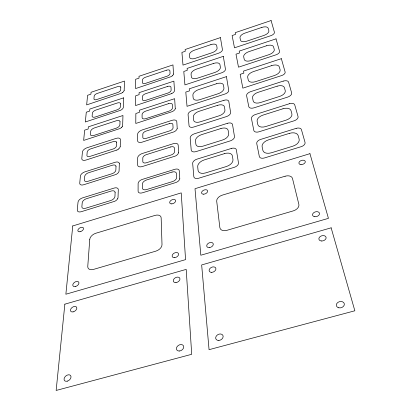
<?xml version="1.0" encoding="UTF-8"?>
<svg xmlns="http://www.w3.org/2000/svg" width="411" height="411" viewBox="0 0 411 411"><rect width="100%" height="100%" fill="white"/><g stroke="black" fill="none" stroke-linecap="round" stroke-linejoin="round"><path stroke-width="0.62" d="M120.228 146.722L120.464 139.73A4.778 2.543 -26.8 0 0 116.164 138.373L87.04 147.755A4.757 2.502 -28.1 0 0 82.441 151.957L81.799 158.569A4.814 2.558 -28.3 0 0 85.935 160.059L116.883 150.051M178.651 152.604L178.184 145.114A4.958 2.8 -24.7 0 0 173.36 143.67L142.227 153.529A4.927 2.754 -26.2 0 0 137.659 157.916L137.634 164.97A4.983 2.82 -26.4 0 0 142.278 166.553L175.374 156.041A5.194 2.969 -24.8 0 0 177.162 154.896A5.42 3.098 -24.8 0 0 178.585 152.62M177.223 128.545L176.787 121.62A4.896 2.656 -24.3 0 0 172.029 120.336L142.144 129.963A4.865 2.615 -25.7 0 0 137.628 134.212L137.598 140.711A4.922 2.677 -25.8 0 0 142.185 142.134L173.981 131.859A5.127 2.81 -24.4 0 0 175.744 130.739A5.343 2.928 -24.4 0 0 177.156 128.556M173.545 74.037L172.964 64.902L139.01 76.276L139.005 78.152L135.651 79.277L135.568 88.571L170.688 76.8A4.511 2.235 -23.6 0 0 172.24 75.845M124.179 90.482L124.476 81.08L91.057 92.275L90.877 94.191L87.6 95.285L86.654 104.892L121.132 93.333A4.588 2.245 -25.6 0 0 122.735 92.357M117.628 198.749L118.014 197.891L118.296 189.682A4.67 2.687 -28.4 0 0 114.114 188.074L82.524 197.886A4.655 2.636 -29.9 0 0 78.023 202.166L77.273 209.954A4.716 2.697 -30.2 0 0 81.28 211.701L114.741 201.282A4.917 2.862 -28.6 0 0 116.462 200.178A4.331 2.523 -28.6 0 0 117.597 198.749M122.303 126.496L122.642 125.802L122.961 115.506L88.35 126.824L88.149 128.997L84.656 130.138L83.654 140.423L119.75 128.622A4.351 2.266 -26.4 0 0 121.276 127.672M171.649 93.605L135.548 105.565L135.63 95.809L139.093 94.664L139.098 92.66L173.894 81.137L174.521 90.759L174.233 91.427A4.018 2.055 -23.8 0 1 173.211 92.639A4.526 2.312 -23.8 0 1 171.644 93.6M175.286 108.704L174.644 98.676L139.437 110.194L139.432 112.326L135.851 113.498L135.779 123.449L171.603 111.838A4.757 2.517 -24.1 0 0 173.956 110.585L174.819 109.67A5.451 2.882 -24.1 0 0 175.286 108.704M179.787 178.852L179.268 170.781A4.562 2.687 -25.2 0 0 174.819 169.311L142.324 179.401A4.536 2.646 -26.9 0 0 138.117 183.537L138.096 191.207A4.593 2.707 -27.1 0 0 142.37 192.821L175.641 182.587A5.364 3.196 -25.3 0 0 178.292 181.153L179.263 180.044A6.15 3.663 -25.4 0 0 179.782 178.852M118.63 148.957A5.004 2.692 -27 0 1 116.883 150.046M120.151 146.784A5.215 2.805 -27 0 1 118.661 148.967M122.278 126.496A3.838 1.998 -26.4 0 1 121.281 127.677M173.483 74.052A4.706 2.332 -23.6 0 1 172.271 75.85M124.122 90.497A4.778 2.338 -25.6 0 1 122.766 92.362M123.619 97.854L123.326 107.584L122.987 108.263A3.843 1.942 -26 0 1 121.959 109.418A4.341 2.194 -26 0 1 120.433 110.348L85.329 121.985L86.284 112.193L89.67 111.073L89.855 109.038L123.619 97.854M119.324 163.712L119.067 171.269L118.687 172.091A4.29 2.404 -27.7 0 1 117.536 173.473A4.85 2.713 -27.7 0 1 115.83 174.536L83.705 184.745A4.655 2.564 -29.2 0 1 79.729 183.167L80.422 176.006A4.598 2.507 -28.9 0 1 84.866 171.865L115.178 162.268A4.619 2.553 -27.5 0 1 119.324 163.712M120.531 103.885L120.428 106.742A3.648 1.834 -26 0 1 116.965 109.876L95.301 116.996A3.637 1.814 -26.9 0 1 92.126 116.061L92.372 113.174A3.617 1.798 -26.8 0 1 95.855 110.081L117.253 103.012A3.627 1.819 -26 0 1 120.531 103.885M120.012 121.738L119.904 124.785A3.905 2.029 -26.5 0 1 116.195 128.191L93.816 135.455A3.894 2.004 -27.4 0 1 90.43 134.366L90.692 131.289A3.874 1.983 -27.3 0 1 94.422 127.924L116.508 120.716A3.884 2.009 -26.4 0 1 120.012 121.738M120.783 87.214L120.685 89.896A3.154 1.541 -25.7 0 1 117.69 92.562L96.698 99.549A3.144 1.521 -26.5 0 1 93.949 98.804L94.181 96.097A3.129 1.505 -26.4 0 1 97.191 93.456L117.947 86.521A3.139 1.526 -25.6 0 1 120.783 87.214M116 166.496L115.861 170.046A4.074 2.271 -27.8 0 1 111.987 173.74L87.892 181.308A4.064 2.24 -28.9 0 1 84.399 179.946L84.717 176.37A4.038 2.214 -28.8 0 1 88.612 172.728L112.378 165.217A4.048 2.245 -27.7 0 1 116 166.496M115.106 192.559L114.952 196.417A4.408 2.553 -28.7 0 1 110.765 200.501L85.637 208.238A4.398 2.517 -29.9 0 1 81.871 206.63L82.221 202.736A4.372 2.487 -29.8 0 1 86.433 198.719L111.196 191.033A4.382 2.523 -28.6 0 1 115.106 192.559M116.637 142.566L116.503 145.838A3.56 1.911 -27.1 0 1 113.117 148.998L89.983 156.396A3.55 1.885 -28.1 0 1 86.916 155.317L87.209 152.013A3.529 1.865 -28 0 1 90.615 148.895L113.462 141.543A3.54 1.885 -27 0 1 116.637 142.566M89.768 239.3L87.759 266.456A6.715 4.187 -32.1 0 0 93.538 269.395L155.831 251.147A6.74 4.357 -28.5 0 0 162.011 244.622L161.158 217.861A6.473 4.028 -27.5 0 0 155.019 215.41L95.907 233.222A6.432 3.884 -30.8 0 0 89.768 239.3M64.861 304.161L56.148 390.45L191.711 354.297L186.193 269.38L64.861 304.161M72.762 225.937L65.863 294.225L185.561 259.634L181.225 192.887L72.762 225.937M220.419 37.596L185.114 49.515L185.279 51.277L181.919 52.408L182.998 65.097L218.544 53.219A4.485 2.199 -21.6 0 0 222.433 49.582L220.419 37.596M271.101 20.55L235.21 32.664L235.554 34.385L232.117 35.546L234.491 47.825L270.767 35.706A4.444 2.168 -19.5 0 0 274.404 32.186L271.101 20.55M261.858 27.409L244.941 33.106A5.888 2.846 -20.5 0 0 239.993 37.755L240.507 40.211A5.918 2.877 -20.4 0 0 246.728 41.182L263.944 35.423A5.954 2.892 -19.8 0 0 268.861 30.702L268.198 28.282A5.929 2.862 -19.8 0 0 261.858 27.409M210.93 44.619L194.398 50.188A5.656 2.738 -22.4 0 0 189.389 54.761L189.641 57.273A5.687 2.764 -22.5 0 0 195.302 58.331L212.107 52.706A5.718 2.785 -21.8 0 0 217.095 48.066L216.705 45.585A5.687 2.754 -21.8 0 0 210.93 44.619M166.707 70.158L145.473 77.253A3.283 1.608 -24.5 0 0 142.432 79.986L142.442 82.647A3.303 1.623 -24.6 0 0 145.54 83.361L167.02 76.215A3.319 1.639 -23.7 0 0 170.041 73.451L169.887 70.82A3.303 1.623 -23.7 0 0 166.707 70.158M223.307 56.348L187.097 68.411L187.277 70.312L183.789 71.468L184.935 84.902L221.657 72.804A4.393 2.24 -21.6 0 0 225.454 69.171L223.307 56.348M276.028 38.86L239.181 51.128L239.556 52.988L235.986 54.175L238.503 67.178L276.012 54.822A4.346 2.209 -19.3 0 0 279.557 51.318L276.028 38.86M213.669 63.407L196.494 69.115A6.139 3.088 -22.6 0 0 191.069 74.17L191.336 76.883A6.17 3.124 -22.6 0 0 197.496 78.177L214.984 72.408A6.206 3.144 -21.8 0 0 220.383 67.276L219.962 64.594A6.17 3.108 -21.8 0 0 213.669 63.407M266.631 45.744L249.035 51.591A6.381 3.211 -20.3 0 0 243.687 56.728L244.242 59.384A6.417 3.247 -20.3 0 0 251.023 60.587L268.953 54.673A6.463 3.262 -19.6 0 0 274.26 49.454L273.546 46.833A6.427 3.226 -19.6 0 0 266.631 45.744M167.554 86.459L145.648 93.698A3.519 1.778 -24.8 0 0 142.386 96.672L142.401 99.508A3.54 1.798 -24.8 0 0 145.715 100.351L167.899 93.056A3.555 1.814 -23.9 0 0 171.135 90.045L170.971 87.245A3.54 1.793 -23.9 0 0 167.554 86.459M226.435 76.626L189.245 88.827L189.435 90.888L185.803 92.074L187.026 106.326L225.023 94.001A4.295 2.281 -21.6 0 0 228.727 90.374L226.435 76.626M281.355 58.675L243.482 71.103L243.887 73.117L240.168 74.334L242.85 88.144L281.694 75.542A4.249 2.25 -19 0 0 285.136 72.048L281.355 58.675M271.789 65.575L253.459 71.576A6.92 3.627 -20.2 0 0 247.684 77.258L248.28 80.135A6.956 3.668 -20.2 0 0 255.678 81.619L274.378 75.542A7.008 3.689 -19.4 0 0 280.112 69.767L279.331 66.926A6.972 3.648 -19.4 0 0 271.789 65.575M216.633 83.705L198.754 89.557A6.658 3.488 -22.7 0 0 192.882 95.152L193.175 98.085A6.694 3.524 -22.7 0 0 199.874 99.673L218.102 93.749A6.73 3.55 -21.9 0 0 223.944 88.062L223.486 85.159A6.694 3.514 -21.9 0 0 216.633 83.705M168.453 103.695L145.828 111.078A4.043 2.106 -25.1 0 0 142.088 114.546L142.098 117.572A4.064 2.132 -25.2 0 0 145.905 118.625L168.844 111.181A4.084 2.153 -24.2 0 0 172.558 107.667L172.379 104.677A4.064 2.132 -24.1 0 0 168.453 103.695M223.933 100.31L192.24 110.549A4.685 2.533 -23.2 0 0 188.079 114.566L189.039 125.709A4.778 2.636 -23.4 0 0 193.797 127.004L226.456 116.585A4.824 2.672 -21.8 0 0 230.612 112.419L228.814 101.435A4.732 2.564 -21.7 0 0 223.933 100.31M283.225 81.121L250.674 91.638A4.845 2.625 -20.4 0 0 246.61 95.701L248.778 106.613A4.942 2.738 -20.4 0 0 254.034 107.826L287.613 97.114A5.009 2.764 -18.8 0 0 291.651 92.907L288.599 82.164A4.906 2.651 -18.9 0 0 283.225 81.121M217.696 105.303L199.109 111.294A6.561 3.576 -23 0 0 193.319 116.919L193.622 120.099A6.597 3.617 -23 0 0 200.239 121.836L219.186 115.779A6.638 3.642 -22.1 0 0 224.945 110.056L224.463 106.911A6.597 3.601 -22.1 0 0 217.696 105.303M277.148 86.182L258.051 92.336A6.617 3.612 -20.1 0 0 252.549 97.885L253.202 100.993A6.658 3.658 -20.1 0 0 260.317 102.586L279.793 96.359A6.71 3.678 -19.2 0 0 285.255 90.718L284.412 87.641A6.668 3.632 -19.2 0 0 277.148 86.182M169.491 123.567L146.033 131.109A3.488 1.885 -25.5 0 0 142.807 134.161L142.823 137.402A3.509 1.906 -25.6 0 0 146.111 138.399L169.866 130.801A3.524 1.927 -24.5 0 0 173.067 127.713L172.882 124.502A3.509 1.906 -24.4 0 0 169.491 123.567M227.494 123.285L194.439 133.78A4.809 2.713 -23.5 0 0 190.175 137.993L191.223 150.107A4.911 2.826 -23.7 0 0 196.124 151.582L230.227 140.901A4.958 2.867 -21.9 0 0 234.481 136.529L232.528 124.579A4.855 2.749 -21.8 0 0 227.494 123.285M289.426 103.716L255.421 114.51A4.752 2.692 -20.4 0 0 251.455 118.584L253.823 130.462A4.855 2.805 -20.3 0 0 259.012 131.792L294.112 120.798A4.922 2.836 -18.5 0 0 298.057 116.575L294.738 104.872A4.819 2.718 -18.6 0 0 289.426 103.716M283.02 108.761L263.086 115.075A7.203 4.105 -20 0 0 257.127 121.24L257.831 124.625A7.244 4.156 -20 0 0 265.629 126.567L285.989 120.176A7.306 4.182 -18.9 0 0 291.902 113.898L290.983 110.549A7.259 4.131 -18.9 0 0 283.02 108.761M220.995 128.494L201.606 134.633A6.915 3.93 -23.2 0 0 195.518 140.69L195.847 144.148A6.951 3.976 -23.2 0 0 202.844 146.188L222.623 139.976A6.992 4.012 -22.2 0 0 228.68 133.806L228.151 130.39A6.951 3.961 -22.2 0 0 220.995 128.494M170.709 146.948L146.28 154.67A3.781 2.122 -26.1 0 0 142.787 158.045L142.802 161.564A3.802 2.147 -26.1 0 0 146.367 162.761L171.125 154.978A3.822 2.173 -24.9 0 0 174.593 151.556L174.392 148.073A3.797 2.147 -24.8 0 0 170.709 146.948M231.393 148.433L196.843 159.191A4.716 2.779 -23.9 0 0 192.667 163.419L193.817 176.638A4.819 2.903 -24.1 0 0 198.647 178.246L234.316 167.298A4.865 2.944 -22 0 0 238.483 162.9L236.356 149.845A4.762 2.815 -21.9 0 0 231.393 148.433M296.182 128.355L260.6 139.437A4.655 2.754 -20.3 0 0 256.736 143.516L259.326 156.493A4.757 2.877 -20.2 0 0 264.448 157.952L301.206 146.67A4.824 2.908 -18.1 0 0 305.049 142.427L301.427 129.629A4.721 2.785 -18.3 0 0 296.182 128.355M289.421 133.359L268.563 139.838A7.84 4.675 -19.8 0 0 262.11 146.701L262.881 150.405A7.886 4.737 -19.8 0 0 271.424 152.769L292.766 146.208A7.953 4.762 -18.6 0 0 299.162 139.206L298.155 135.543A7.901 4.706 -18.6 0 0 289.421 133.359M224.565 153.606L204.308 159.9A7.526 4.475 -23.5 0 0 197.696 166.645L198.056 170.416A7.573 4.531 -23.6 0 0 205.695 172.887L226.399 166.517A7.614 4.567 -22.4 0 0 232.975 159.638L232.395 155.903A7.568 4.511 -22.4 0 0 224.565 153.606M172.019 172.075L146.547 179.977A4.552 2.666 -26.7 0 0 142.34 184.128L142.355 187.961A4.583 2.697 -26.9 0 0 146.645 189.548L172.512 181.58A4.603 2.733 -25.4 0 0 176.684 177.367L176.458 173.57A4.578 2.702 -25.4 0 0 172.019 172.075M309.945 153.668L195.004 188.69L200.815 255.231L328.435 218.354L309.945 153.668M285.095 176.216L222.372 195.117A6.561 4.167 -23.2 0 0 216.7 201.179L219.854 227.612A6.833 4.516 -23.7 0 0 226.929 230.319L293.243 210.894A6.977 4.624 -18.9 0 0 298.869 204.38L292.478 178.42A6.699 4.259 -19.1 0 0 285.095 176.216M331.143 227.828L201.662 264.946L209.055 349.674L354.852 310.788L331.143 227.828M174.732 257.656A3.452 2.291 -27.8 0 0 178.431 253.505A3.452 2.291 -27.8 0 0 172.933 254.116A3.452 2.291 -27.8 0 0 174.732 257.656M171.855 203.877A3.18 1.957 -26.1 0 0 175.543 200.321A3.18 1.957 -26.1 0 0 170.565 200.738A3.18 1.957 -26.1 0 0 171.855 203.877M80.042 231.747A3.149 1.855 -31 0 0 83.428 227.987A3.149 1.855 -31 0 0 78.599 228.876A3.149 1.855 -31 0 0 80.042 231.747M75.367 286.544A3.432 2.153 -33.7 0 0 78.758 282.177A3.432 2.153 -33.7 0 0 73.471 283.333A3.432 2.153 -33.7 0 0 75.367 286.544M314.857 216.736A3.591 2.425 -17.2 0 0 319.47 213.196A3.591 2.425 -17.2 0 0 313.742 212.682A3.591 2.425 -17.2 0 0 314.857 216.736M300.991 164.59A3.309 2.055 -18 0 0 305.265 161.42A3.309 2.055 -18 0 0 300.051 161.153A3.309 2.055 -18 0 0 300.991 164.59M203.671 194.192A3.206 1.988 -24.1 0 0 207.56 190.755A3.206 1.988 -24.1 0 0 202.551 190.93A3.206 1.988 -24.1 0 0 203.671 194.192M209.25 247.597A3.473 2.332 -25.3 0 0 213.16 243.574A3.473 2.332 -25.3 0 0 207.606 243.898A3.473 2.332 -25.3 0 0 209.25 247.597M179.628 350.999A3.935 2.928 -32.5 0 0 183.44 345.769A3.935 2.928 -32.5 0 0 177.131 346.586A3.935 2.928 -32.5 0 0 179.628 350.999M175.97 282.583A3.576 2.456 -28.8 0 0 179.792 278.19A3.576 2.456 -28.8 0 0 174.1 278.761A3.576 2.456 -28.8 0 0 175.97 282.583M73.112 311.882A3.565 2.291 -35.2 0 0 76.631 307.253A3.565 2.291 -35.2 0 0 71.165 308.409A3.565 2.291 -35.2 0 0 73.112 311.882M67.435 381.125A3.951 2.692 -39.9 0 0 70.605 375.556A3.951 2.692 -39.9 0 0 64.563 377.452A3.951 2.692 -39.9 0 0 67.435 381.125M338.813 307.798A4.084 3.144 -15.1 0 0 344.32 303.832A4.084 3.144 -15.1 0 0 337.863 302.429A4.084 3.144 -15.1 0 0 338.813 307.798M321.304 240.98A3.725 2.61 -16.7 0 0 326.072 237.26A3.725 2.61 -16.7 0 0 320.107 236.623A3.725 2.61 -16.7 0 0 321.304 240.98M211.742 272.359A3.596 2.502 -26 0 0 215.785 268.116A3.596 2.502 -26 0 0 210.021 268.378A3.596 2.502 -26 0 0 211.742 272.359M218.847 340.436A3.946 3 -28.8 0 0 222.896 335.361A3.946 3 -28.8 0 0 216.479 335.813A3.946 3 -28.8 0 0 218.847 340.436"/></g></svg>
